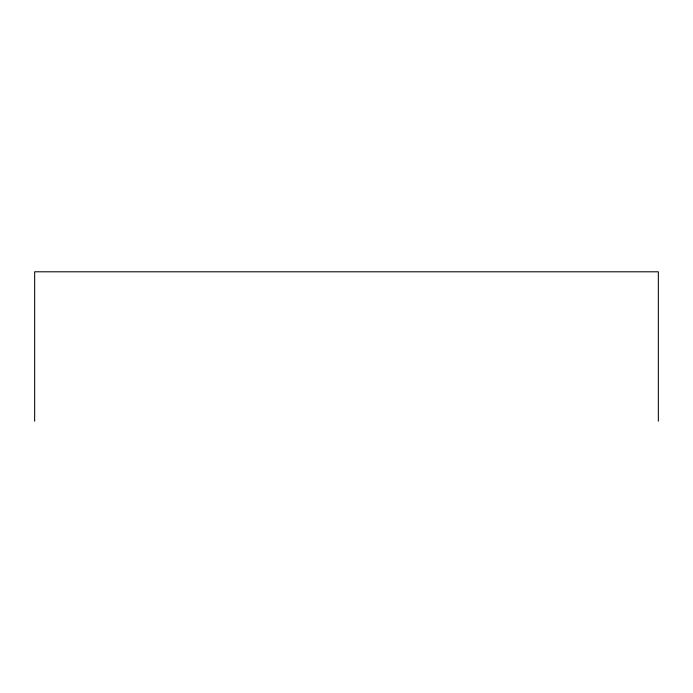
<?xml version="1.0" encoding="UTF-8"?>
<svg xmlns="http://www.w3.org/2000/svg" width="693" height="693" viewBox="0 0 693 693"><rect width="100%" height="100%" fill="white"/><g stroke="black" fill="none" stroke-linecap="round" stroke-linejoin="round"><path stroke-width="1.04" d="M658.35 421.205L658.35 271.795L34.65 271.795L34.65 421.205"/></g></svg>
